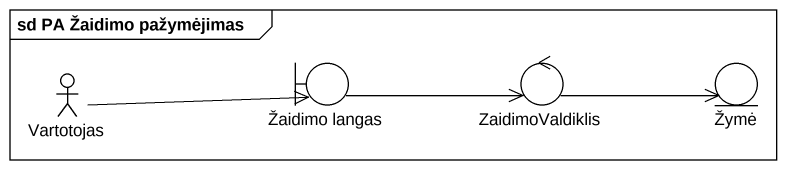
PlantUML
@startuml
mainframe sd PA Žaidimo pažymėjimas
actor Vartotojas
boundary "Žaidimo langas" as Žaidimo_langas
control ZaidimoValdiklis
entity Žymė
Vartotojas -right-> Žaidimo_langas
Žaidimo_langas -right-> ZaidimoValdiklis
ZaidimoValdiklis -right-> Žymė
@enduml
